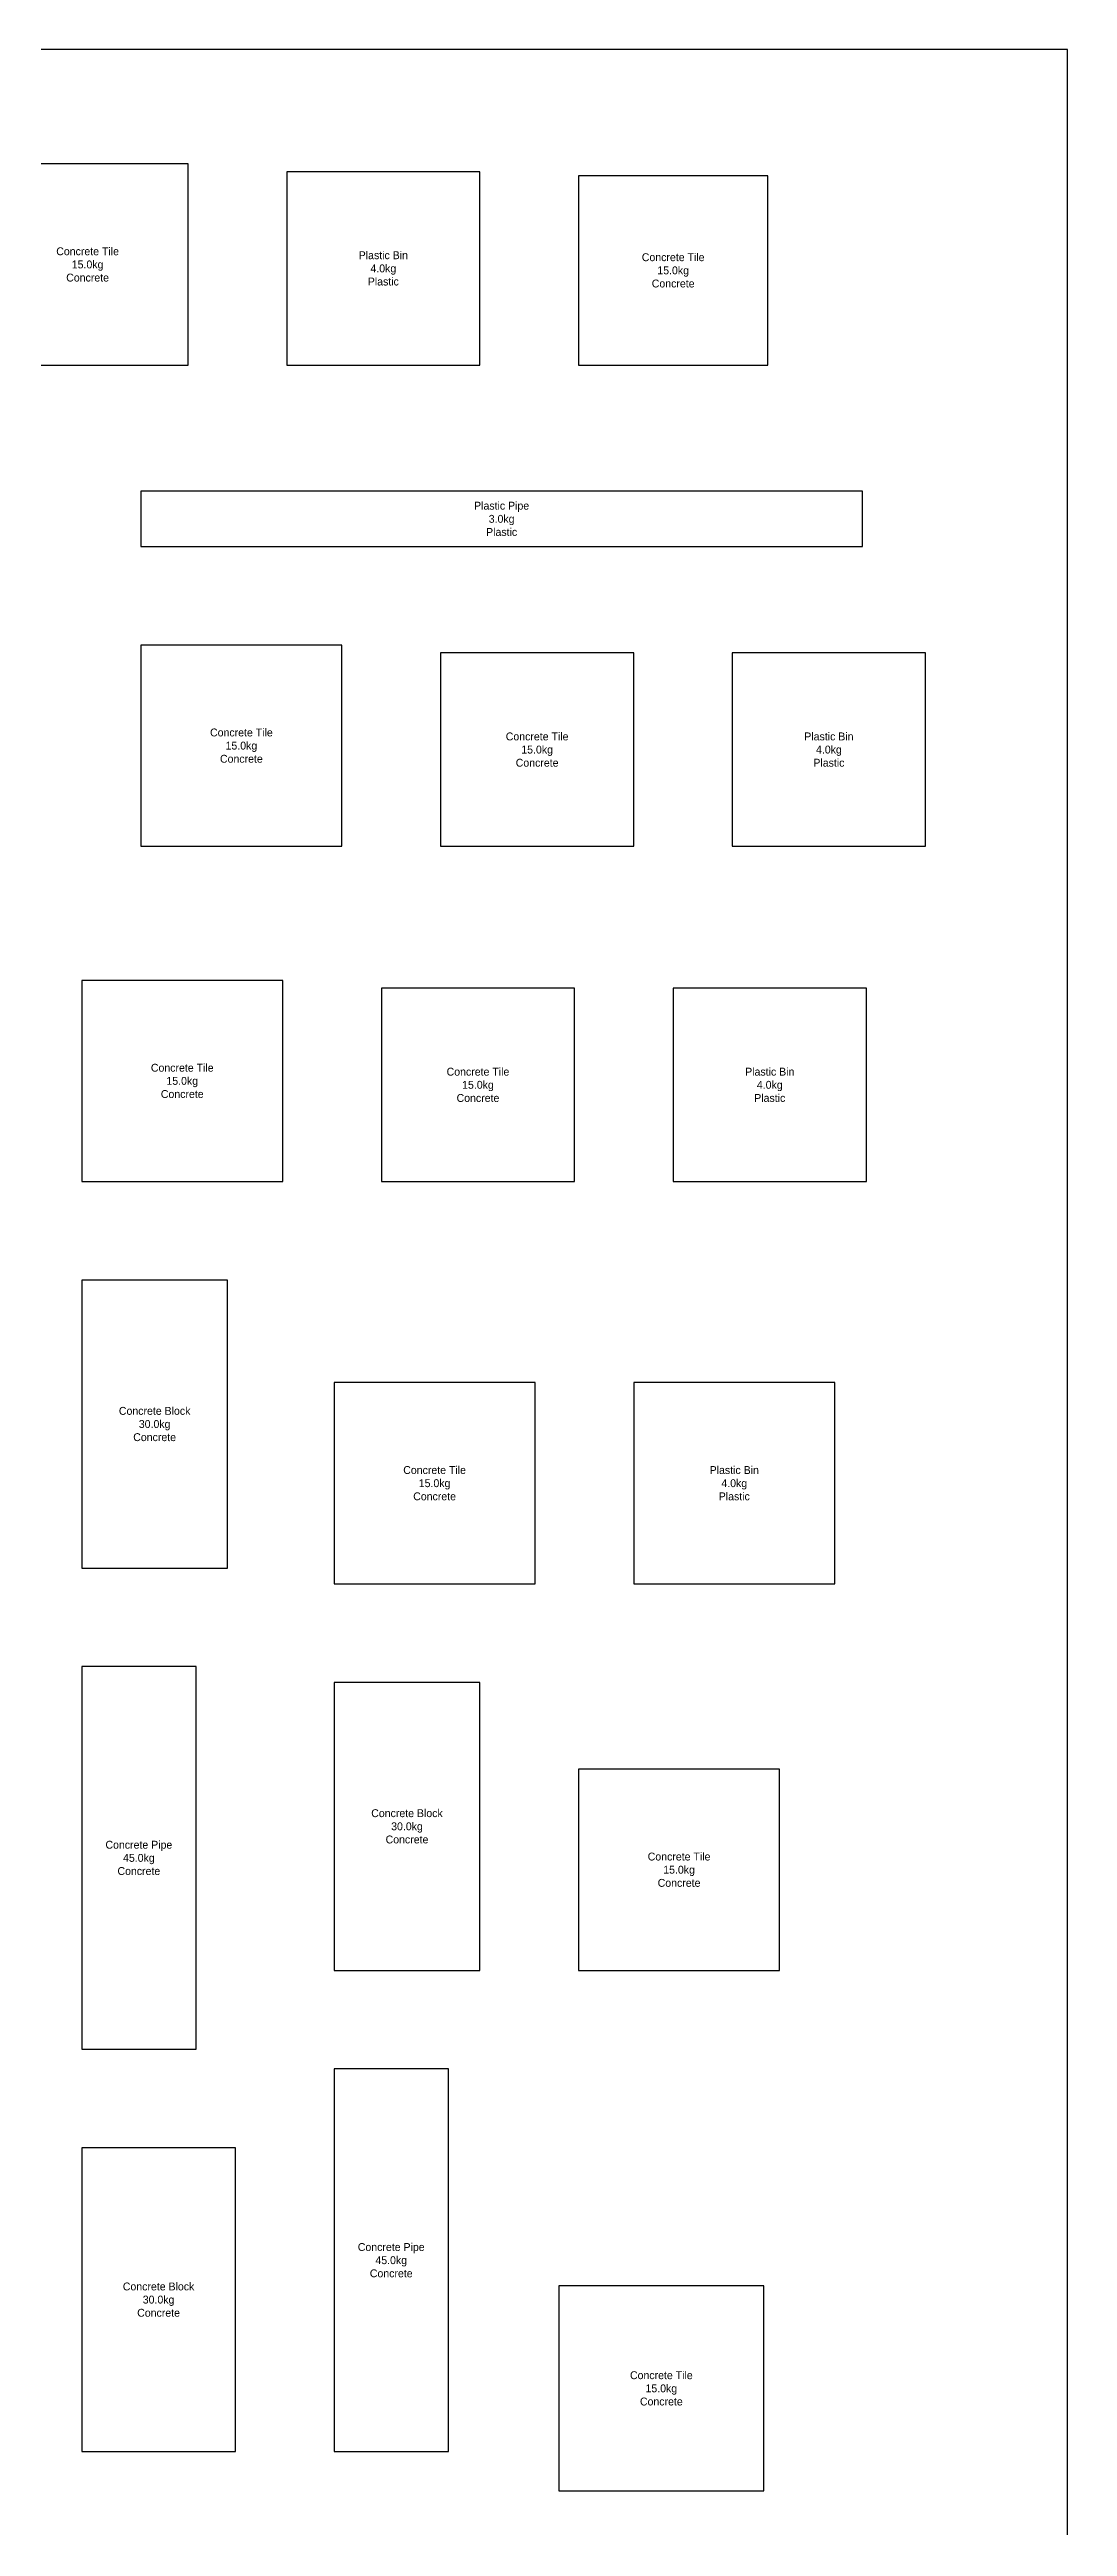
# Model space of a CAD drawing. Header units: metres. Extents: x 0 to 725, y 0 to 5950.
# Drawn here: x 467 to 725, y 3822 to 4450 of the extents above; entities that cross this region are included whole.
import ezdxf

# ---------------------------------------------------------------- set-up
doc = ezdxf.new("R2010")
doc.units = ezdxf.units.M

msp = doc.modelspace()

# ---------------------------------------------------------------- linework, layer by layer
for points in [[(0, 3000), (725, 3000), (725, 4450), (0, 4450), (0, 3000)], [(451, 4370), (502, 4370), (502, 4421), (451, 4421), (451, 4370)], [(527, 4370), (576, 4370), (576, 4419), (527, 4419), (527, 4370)], [(601, 4370), (649, 4370), (649, 4418), (601, 4418), (601, 4370)], [(490, 4324), (673, 4324), (673, 4338), (490, 4338), (490, 4324)], [(490, 4248), (541, 4248), (541, 4299), (490, 4299), (490, 4248)], [(566, 4248), (615, 4248), (615, 4297), (566, 4297), (566, 4248)], [(640, 4248), (689, 4248), (689, 4297), (640, 4297), (640, 4248)], [(475, 4163), (526, 4163), (526, 4214), (475, 4214), (475, 4163)], [(551, 4163), (600, 4163), (600, 4212), (551, 4212), (551, 4163)], [(625, 4163), (674, 4163), (674, 4212), (625, 4212), (625, 4163)], [(475, 4065), (512, 4065), (512, 4138), (475, 4138), (475, 4065)], [(539, 4061), (590, 4061), (590, 4112), (539, 4112), (539, 4061)], [(615, 4061), (666, 4061), (666, 4112), (615, 4112), (615, 4061)], [(475, 3943), (504, 3943), (504, 4040), (475, 4040), (475, 3943)], [(539, 3963), (576, 3963), (576, 4036), (539, 4036), (539, 3963)], [(601, 3963), (652, 3963), (652, 4014), (601, 4014), (601, 3963)], [(539, 3841), (568, 3841), (568, 3938), (539, 3938), (539, 3841)], [(475, 3841), (514, 3841), (514, 3918), (475, 3918), (475, 3841)], [(596, 3831), (648, 3831), (648, 3883), (596, 3883), (596, 3831)]]:
    msp.add_lwpolyline(points, close=True)

# ---------------------------------------------------------------- texts
at = {"char_height": 2, "attachment_point": 5}
for s, insert in [('Concrete Tile\\P15.0kg\\PConcrete', (476.5, 4395.5)), ('Plastic Bin\\P4.0kg\\PPlastic', (551.5, 4394.5)), ('Concrete Tile\\P15.0kg\\PConcrete', (625, 4394)), ('Plastic Pipe\\P3.0kg\\PPlastic', (581.5, 4331)), ('Concrete Tile\\P15.0kg\\PConcrete', (515.5, 4273.5)), ('Concrete Tile\\P15.0kg\\PConcrete', (590.5, 4272.5)), ('Plastic Bin\\P4.0kg\\PPlastic', (664.5, 4272.5)), ('Concrete Tile\\P15.0kg\\PConcrete', (500.5, 4188.5)), ('Concrete Tile\\P15.0kg\\PConcrete', (575.5, 4187.5)), ('Plastic Bin\\P4.0kg\\PPlastic', (649.5, 4187.5)), ('Concrete Block\\P30.0kg\\PConcrete', (493.5, 4101.5)), ('Concrete Tile\\P15.0kg\\PConcrete', (564.5, 4086.5)), ('Plastic Bin\\P4.0kg\\PPlastic', (640.5, 4086.5)), ('Concrete Block\\P30.0kg\\PConcrete', (557.5, 3999.5)), ('Concrete Pipe\\P45.0kg\\PConcrete', (489.5, 3991.5)), ('Concrete Tile\\P15.0kg\\PConcrete', (626.5, 3988.5)), ('Concrete Pipe\\P45.0kg\\PConcrete', (553.5, 3889.5)), ('Concrete Block\\P30.0kg\\PConcrete', (494.5, 3879.5)), ('Concrete Tile\\P15.0kg\\PConcrete', (622, 3857))]:
    msp.add_mtext(s, dxfattribs=dict(at, insert=insert))

doc.saveas('drawing.dxf')
